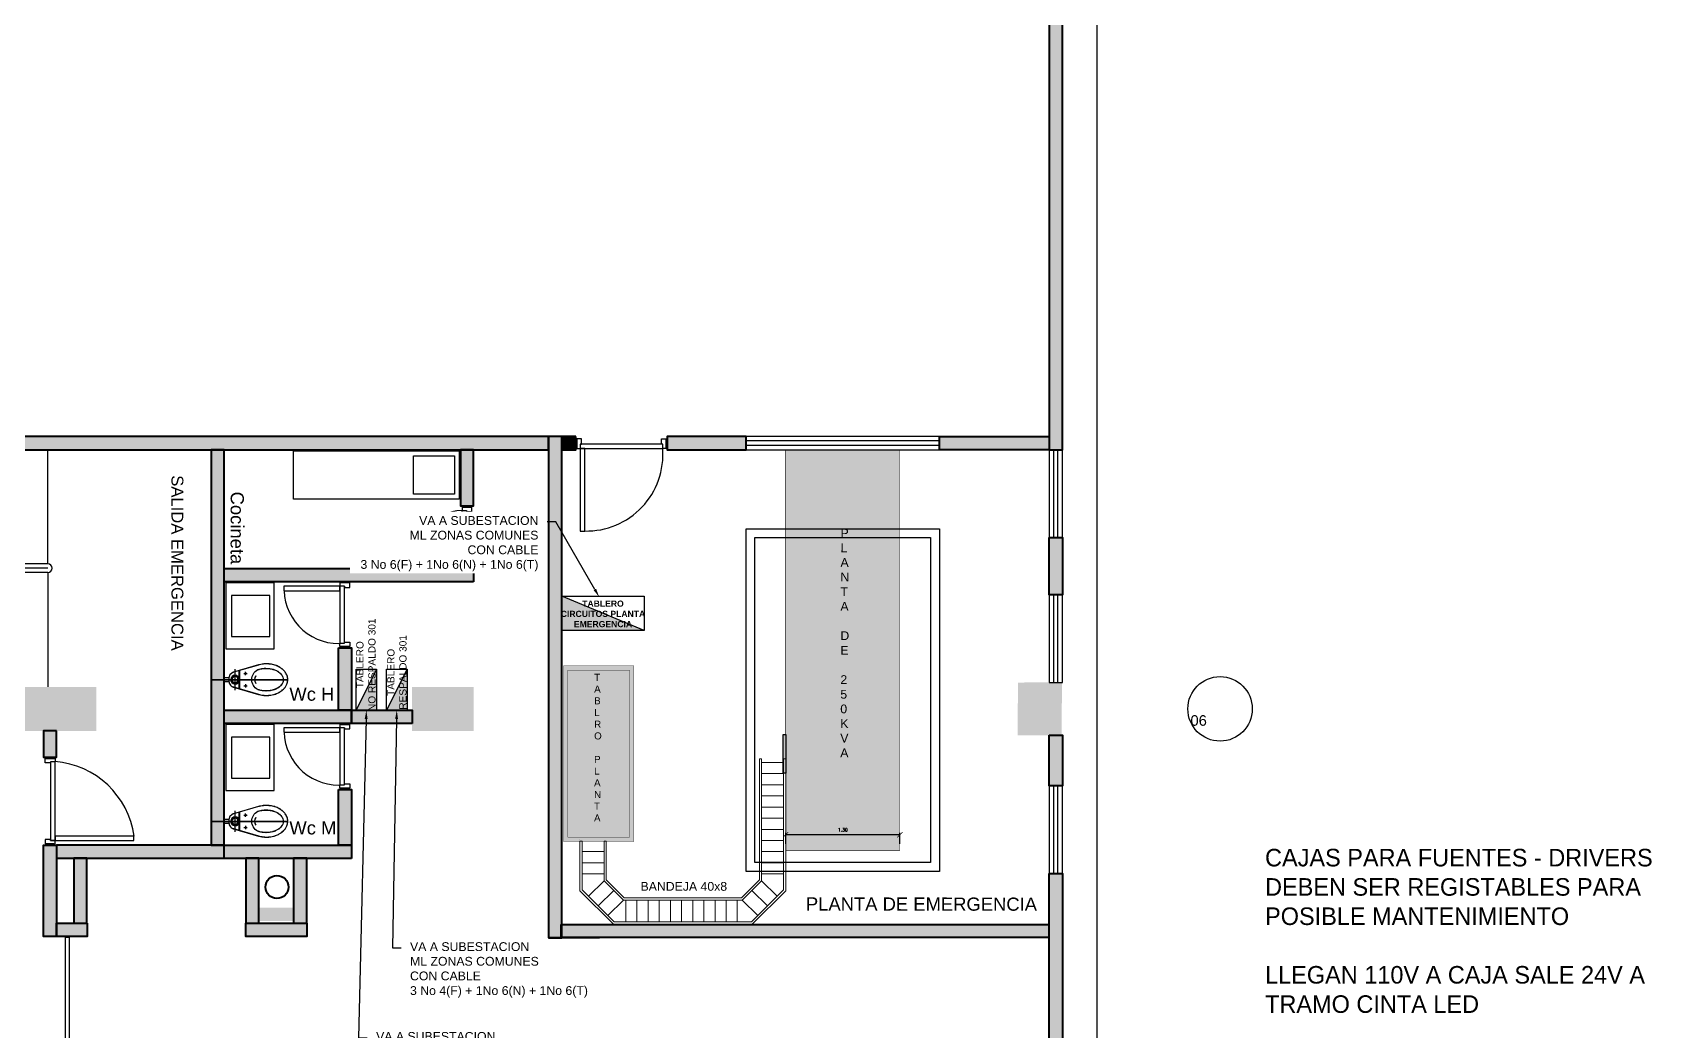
# Model space of a CAD drawing. Header units: millimetres. Extents: x -967 to 876, y -355 to 681.
# Drawn here: x -41.06 to -22.63, y -335.46 to -324.1 of the extents above; entities that cross this region are included whole.
import ezdxf
from ezdxf import colors
from ezdxf.entities.mleader import LeaderData, LeaderLine
from ezdxf.math import Vec2, Vec3

# ---------------------------------------------------------------- set-up
doc = ezdxf.new("R2010")
doc.units = ezdxf.units.MM
for name, pattern in [('CENTER2', [28.575, 19.05, -3.175, 3.175, -3.175]), ('DASHDOT', [1, 0.5, -0.25, 0, -0.25]), ('DASHED2', [9.525, 6.35, -3.175]), ('HIDDEN', [9.525, 6.35, -3.175])]:
    doc.linetypes.add(name, pattern=pattern)
doc.layers.get('Defpoints').update_dxf_attribs({"color": 8})
for name, color, linetype, lineweight in [('-CN-GYD-BANDEJA TIPO ESCALERA', 140, 'Continuous', 18), ('A_COLUMNAS', 8, 'Continuous', 15), ('Acabados', 2, 'Continuous', 40), ('COTA', 1, 'Continuous', 25), ('Muro', 9, 'Continuous', 40), ('Piso', 251, 'Continuous', 30), ('TEXTOS', 8, 'Continuous', 20), ('Textos 1', 7, 'Continuous', 25), ('Vidrio', 8, 'Continuous', 30)]:
    doc.layers.add(name, color=color, linetype=linetype, lineweight=lineweight)
for name, color, linetype in [('1amobla', 253, 'Continuous'), ('A-columnas', 6, 'Continuous'), ('AMOBLAMIENTO', 8, 'Continuous'), ('AREA CIRCULACION', 8, 'Continuous'), ('AREA PARQUEO', 8, 'Continuous'), ('F-2', 8, 'Continuous'), ('GG_NOTAS DRIVERS', 220, 'Continuous'), ('GG_PISO 3', 8, 'Continuous'), ('JCA_HATCH 254', 252, 'Continuous'), ('MUEBLE', 8, 'Continuous'), ('PLANTAS DE EMERGENCIA', 1, 'Continuous'), ('PROYECCION', 8, 'DASHED2'), ('TB', 7, 'Continuous'), ('TEXTOS DE MEDIDAS', 7, 'Continuous'), ('Textos-espacios', 8, 'Continuous')]:
    doc.layers.add(name, color=color, linetype=linetype)
doc.layers.add('DIM-25', color=8, linetype='Continuous', plot=False)
doc.styles.add('DIM', font='ROMANS.shx')
doc.styles.get("Standard").update_dxf_attribs({"font": 'arial.ttf'})
doc.styles.add('style2', font='arial.ttf', dxfattribs={"width": 1.5})
doc.dimstyles.new('dim-75', dxfattribs={"dimscale": 75, "dimtxt": 0.0015, "dimasz": 0.0008, "dimexe": 0.0003, "dimexo": 0.001, "dimgap": 0.0005, "dimtad": 2, "dimzin": 4, "dimdsep": 46, "dimtxsty": 'DIM', "dimblk": 'ARCHTICK', "dimcen": 0.0025, "dimclrd": 1, "dimclre": 256, "dimclrt": 2, "dimadec": 0, "dimazin": 0, "dimtfac": 1, "dimtmove": 2, "dimatfit": 0, "dimldrblk": 'OPEN30', "dimfxl": 1, "dimtolj": 1, "dimtzin": 0, "dimarcsym": 0})

# ---------------------------------------------------------------- blocks, each defined once
blk = doc.blocks.new('TB')
at = {"layer": 'TB'}
h = blk.add_hatch(color=256, dxfattribs=at)
h.dxf.hatch_style = 1
h.paths.add_polyline_path([(0.1564, 0), (-0.1564, 0.1562), (-0.1564, 0)])
blk.add_lwpolyline([(-0.1564, 0.1562), (0.1564, 0.1562), (0.1564, 0), (-0.1564, 0)], close=True, dxfattribs=at)
blk.add_lwpolyline([(0.1564, 0), (-0.1564, 0.1562)], dxfattribs=at)
blk = doc.blocks.new('INODORO')
at = {"layer": 'AMOBLAMIENTO', "extrusion": (-1.55665e-06, -4.47371e-06, 1)}
for p, q in [((-0.051, 0.24, 13.502), (-0.089, 0.24, 13.502)), ((-0.07, 0.221, 13.502), (-0.07, 0.259, 13.502)), ((0.051, 0.24, 13.502), (0.089, 0.24, 13.502)), ((0.07, 0.221, 13.502), (0.07, 0.259, 13.502)), ((0.103, 0.17, 13.502), (-0.103, 0.17, 13.502)), ((-0.024, 0.164, 13.502), (-0.101, 0.164, 13.502)), ((0.101, 0.164, 13.502), (0.024, 0.164, 13.502))]:
    blk.add_line(p, q, dxfattribs=at)
at = {"layer": 'AMOBLAMIENTO', "extrusion": (-1.55665e-06, -4.47371e-06, 1), "elevation": 13.502, "flags": 128}
for points in [[(0.167, 0.387), (0.084, 0.101, -0.016701), (0.083, 0.097, -0.022806), (0.08, 0.091, -0.021821), (0.078, 0.086, -0.034751), (0.072, 0.078, -0.036571), (0.065, 0.07, -0.043988), (0.056, 0.062, -0.052185), (0.043, 0.055, -0.082496), (0.021, 0.05, -0.014668), (0.017, 0.05), (-0.017, 0.05, -0.083909), (-0.04, 0.054, -0.098699), (-0.063, 0.068, -0.082496), (-0.078, 0.086, -0.052185), (-0.083, 0.099, -0.009147), (-0.084, 0.101), (-0.167, 0.387, -0.038438), (-0.177, 0.436, -0.03221), (-0.18, 0.478, -0.004356), (-0.18, 0.484, -0.034754), (-0.176, 0.528, -0.021818), (-0.17, 0.556, -0.013779), (-0.166, 0.573, -0.009024), (-0.163, 0.582, -0.022804), (-0.154, 0.603, -0.021821), (-0.144, 0.623, -0.031515), (-0.127, 0.649, -0.003233), (-0.126, 0.651, -0.036571), (-0.107, 0.672, -0.043988), (-0.081, 0.694, -0.02205), (-0.066, 0.703, -0.030103), (-0.051, 0.71, -0.082496), (-0.008, 0.72, -0.014666), (0, 0.72, -0.083908), (0.045, 0.712, -0.043384), (0.066, 0.703, -0.055079), (0.101, 0.678, -0.050815), (0.127, 0.649, -0.03155), (0.144, 0.623, -0.052186), (0.165, 0.575, -0.001468), (0.166, 0.573, -0.042516), (0.177, 0.52, -0.03221), (0.18, 0.478, -0.004357), (0.18, 0.472, -0.034752), (0.176, 0.427, -0.02182), (0.17, 0.4, -0.009707), (0.167, 0.387)], [(0, 0.67, 0.014666), (-0.005, 0.67, 0.082496), (-0.032, 0.664, 0.044795), (-0.046, 0.657, 0.007375), (-0.05, 0.654, 0.043988), (-0.07, 0.638, 0.036571), (-0.084, 0.621, 0.018877), (-0.091, 0.612, 0.015864), (-0.098, 0.601, 0.021821), (-0.106, 0.584, 0.022804), (-0.114, 0.566, 0.01791), (-0.118, 0.551, 0.004894), (-0.12, 0.545, 0.021818), (-0.125, 0.52, 0.034754), (-0.128, 0.478, 0.004356), (-0.129, 0.472, 0.03221), (-0.126, 0.434, 0.03362), (-0.118, 0.394, 0.010353), (-0.116, 0.385, 0.008488), (-0.113, 0.378)], [(0.113, 0.378, 0.000935), (0.114, 0.379, 0.017908), (0.118, 0.394, 0.004894), (0.12, 0.399, 0.02182), (0.125, 0.425, 0.034752), (0.129, 0.467, 0.004357), (0.129, 0.472, 0.03221), (0.126, 0.511, 0.033619), (0.118, 0.551, 0.010353), (0.116, 0.56, 0.052186), (0.098, 0.601, 0.015899), (0.091, 0.612, 0.066511), (0.065, 0.642, 0.040373), (0.046, 0.657, 0.058094), (0.028, 0.665, 0.083908), (0, 0.67)]]:
    blk.add_lwpolyline(points, format="xyb", dxfattribs=at)
at = {"layer": 'AMOBLAMIENTO', "linetype": 'HIDDEN', "ltscale": 0.25, "extrusion": (-1.55665e-06, -4.47371e-06, 1), "elevation": 13.502}
for points in [[(0, -0.15), (0, 0.72)], [(-0.12, 0.12), (0.12, 0.12)]]:
    blk.add_lwpolyline(points, dxfattribs=at)
at = {"layer": 'AMOBLAMIENTO', "extrusion": (-1.55665e-06, -4.47371e-06, 1), "elevation": 13.502}
blk.add_lwpolyline([(0.025, 0.05), (-0.025, 0.05), (-0.025, 0), (0.025, 0)], close=True, dxfattribs=at)
at = {"layer": 'AMOBLAMIENTO', "extrusion": (-1.55665e-06, -4.47371e-06, 1)}
for major_axis, start_param, end_param in [((0.121, -0.042), 3.962815, 6.131668), ((0.0863, -0.03), 4.528683, 5.5658)]:
    blk.add_ellipse((0, 0.438, 13.502), major_axis=major_axis, ratio=1, start_param=start_param, end_param=end_param, dxfattribs=at)
for centre, major_axis in [((-0.07, 0.24, 13.502), (0.00567, -0.00197)), ((0.07, 0.24, 13.502), (0.00567, -0.00197)), ((0, 0.12, 13.502), (0.0472, -0.0164)), ((0, 0.12, 13.502), (0.0425, -0.0148)), ((0, 0.12, 13.502), (0.0331, -0.0115))]:
    blk.add_ellipse(centre, major_axis=major_axis, ratio=1, dxfattribs=at)
blk = doc.blocks.new('_ArchTick')
at = {"color": 0, "linetype": 'ByBlock', "const_width": 0.15}
blk.add_lwpolyline([(-0.5, -0.5), (0.5, 0.5)], dxfattribs=at)
blk = doc.blocks.new('*D122')
at = {"layer": 'COTA', "color": 7, "linetype": 'Continuous', "lineweight": -2, "ltscale": 0.3, "transparency": 16777216}
for p, q in [((48.963, 10.411), (48.963, 10.536)), ((50.263, 10.514), (48.963, 10.514)), ((50.263, 10.411), (50.263, 10.536))]:
    blk.add_line(p, q, dxfattribs=at)
at = {"layer": 'Defpoints', "color": 0, "linetype": 'Continuous', "ltscale": 0.3, "transparency": 16777216}
for p in [(48.963, 10.514), (48.963, 10.336), (50.263, 10.336)]:
    blk.add_point(p, dxfattribs=at)
at = {"layer": 'COTA', "color": 7, "linetype": 'Continuous', "lineweight": -2, "ltscale": 0.3, "transparency": 16777216, "xscale": 0.06, "yscale": 0.06, "zscale": 0.06, "rotation": 180}
blk.add_blockref('_ArchTick', (48.963, 10.514), dxfattribs=at)
at = {"layer": 'COTA', "color": 7, "linetype": 'Continuous', "lineweight": -2, "ltscale": 0.3, "transparency": 16777216, "xscale": 0.06, "yscale": 0.06, "zscale": 0.06}
blk.add_blockref('_ArchTick', (50.263, 10.514), dxfattribs=at)
at = {"layer": 'COTA', "color": 7, "linetype": 'Continuous', "ltscale": 0.3, "transparency": 16777216, "insert": (49.613, 10.57), "char_height": 0.0375, "attachment_point": 5, "style": 'DIM'}
blk.add_mtext('\\A1;1.30', dxfattribs=at)
blk = doc.blocks.new('_Open30')
at = {"color": 0, "linetype": 'ByBlock', "lineweight": -2}
for p, q in [((-1, 0.27), (0, 0)), ((0, 0), (-1, -0.27)), ((0, 0), (-1, 0))]:
    blk.add_line(p, q, dxfattribs=at)
blk = doc.blocks.new('A$C972f9415')
at = {"layer": 'JCA_HATCH 254', "linetype": 'Continuous', "ltscale": 0.3, "true_color": 0x636466, "transparency": 33554687}
h = blk.add_hatch(color=251, dxfattribs=at)
h.dxf.hatch_style = 1
h.paths.add_polyline_path([(52.113, 57.896), (51.963, 57.896), (51.963, 14.896), (52.113, 14.896)])
h = blk.add_hatch(color=251, dxfattribs=at)
h.dxf.hatch_style = 1
h.paths.add_polyline_path([(46.263, 15.046), (30.674, 15.046), (30.674, 14.896), (46.263, 14.896)])
h = blk.add_hatch(color=251, dxfattribs=at)
h.dxf.hatch_style = 1
h.paths.add_polyline_path([(46.263, 15.046), (46.263, 9.342), (46.413, 9.342), (46.413, 15.046)])
h = blk.add_hatch(color=251, dxfattribs=at)
h.dxf.hatch_style = 1
h.paths.add_polyline_path([(46.573, 15.046), (46.413, 15.046), (46.413, 14.896), (46.573, 14.896)])
h = blk.add_hatch(color=251, dxfattribs=at)
h.dxf.hatch_style = 1
h.paths.add_polyline_path([(48.513, 15.046), (47.613, 15.046), (47.613, 14.896), (48.513, 14.896)])
h = blk.add_hatch(color=251, dxfattribs=at)
h.dxf.hatch_style = 1
h.paths.add_polyline_path([(50.713, 15.046), (51.963, 15.046), (51.963, 14.896), (50.713, 14.896)])
h = blk.add_hatch(color=251, dxfattribs=at)
h.dxf.hatch_style = 1
h.paths.add_polyline_path([(42.419, 14.896), (42.419, 10.395), (42.569, 10.395), (42.569, 14.896)])
h = blk.add_hatch(color=251, dxfattribs=at)
h.dxf.hatch_style = 1
h.paths.add_polyline_path([(45.259, 14.896), (45.259, 14.256), (45.409, 14.256), (45.409, 14.896)])
at = {"layer": 'JCA_HATCH 254', "linetype": 'Continuous', "ltscale": 0.3, "true_color": 0x139b48, "transparency": 33554687}
h = blk.add_hatch(color=114, dxfattribs=at)
h.dxf.hatch_style = 1
h.paths.add_polyline_path([(48.963, 14.896), (50.263, 14.896), (50.263, 10.336), (48.963, 10.336)])
at = {"layer": 'JCA_HATCH 254', "linetype": 'Continuous', "ltscale": 0.3, "true_color": 0x636466, "transparency": 33554687}
h = blk.add_hatch(color=251, dxfattribs=at)
h.dxf.hatch_style = 1
h.paths.add_polyline_path([(51.963, 13.897), (52.113, 13.897), (52.113, 13.245), (51.963, 13.245)])
h = blk.add_hatch(color=251, dxfattribs=at)
h.dxf.hatch_style = 1
h.paths.add_polyline_path([(45.409, 13.392), (42.569, 13.392), (42.569, 13.542), (45.409, 13.542)])
h = blk.add_hatch(color=251, dxfattribs=at)
h.dxf.hatch_style = 1
h.paths.add_polyline_path([(43.869, 12.642), (44.019, 12.642), (44.019, 11.931), (43.869, 11.931)])
at = {"layer": 'JCA_HATCH 254', "linetype": 'Continuous', "ltscale": 0.3, "true_color": 0xfecc66, "transparency": 33554687}
h = blk.add_hatch(color=31, dxfattribs=at)
h.dxf.hatch_style = 1
h.paths.add_polyline_path([(47.233, 10.436), (47.233, 12.436), (46.433, 12.436), (46.433, 10.436)])
h = blk.add_hatch(color=31, dxfattribs=at)
h.dxf.hatch_style = 1
h.paths.add_polyline_path([(46.433, 12.436), (46.433, 10.436), (47.233, 10.436), (47.233, 12.436)])
h = blk.add_hatch(color=31, dxfattribs=at)
h.dxf.hatch_style = 1
h.paths.add_polyline_path([(46.433, 12.436), (46.433, 10.436), (47.233, 10.436), (47.233, 12.436)])
h = blk.add_hatch(color=31, dxfattribs=at)
h.dxf.hatch_style = 1
h.paths.add_polyline_path([(46.433, 12.436), (46.433, 10.436), (47.233, 10.436), (47.233, 12.436)])
h = blk.add_hatch(color=31, dxfattribs=at)
h.dxf.hatch_style = 1
h.paths.add_polyline_path([(46.433, 10.436), (47.233, 10.436), (47.233, 12.436), (46.433, 12.436)])
h = blk.add_hatch(color=31, dxfattribs=at)
h.dxf.hatch_style = 1
h.paths.add_polyline_path([(46.433, 10.436), (46.433, 12.436), (47.233, 12.436), (47.233, 10.436)])
at = {"layer": 'JCA_HATCH 254', "linetype": 'Continuous', "ltscale": 0.3, "true_color": 0x636466, "transparency": 33554687}
h = blk.add_hatch(color=251, dxfattribs=at)
h.dxf.hatch_style = 1
h.paths.add_polyline_path([(44.019, 11.78), (42.569, 11.78), (42.569, 11.93), (44.019, 11.931)])
h = blk.add_hatch(color=251, dxfattribs=at)
h.dxf.hatch_style = 1
h.paths.add_polyline_path([(44.709, 11.781), (44.019, 11.78), (44.019, 11.931), (44.709, 11.931)])
h = blk.add_hatch(color=251, dxfattribs=at)
h.dxf.hatch_style = 1
h.paths.add_polyline_path([(40.66, 11.696), (40.51, 11.696), (40.51, 11.396), (40.66, 11.396)])
at = {"layer": 'JCA_HATCH 254', "linetype": 'Continuous', "ltscale": 0.3, "transparency": 33554687}
h = blk.add_hatch(color=4, dxfattribs=at)
h.dxf.hatch_style = 1
h.paths.add_polyline_path([(48.933, 11.216), (48.933, 11.656), (48.963, 11.656), (48.963, 11.216)])
at = {"layer": 'JCA_HATCH 254', "linetype": 'Continuous', "ltscale": 0.3, "true_color": 0x636466, "transparency": 33554687}
h = blk.add_hatch(color=251, dxfattribs=at)
h.dxf.hatch_style = 1
h.paths.add_polyline_path([(51.963, 11.646), (52.113, 11.646), (52.113, 11.07), (51.963, 11.07)])
h = blk.add_hatch(color=251, dxfattribs=at)
h.dxf.hatch_style = 1
h.paths.add_polyline_path([(43.869, 11.03), (44.019, 11.03), (44.019, 10.394), (43.869, 10.394)])
h = blk.add_hatch(color=251, dxfattribs=at)
h.dxf.hatch_style = 1
h.paths.add_polyline_path([(40.66, 9.356), (40.51, 9.356), (40.51, 10.396), (40.66, 10.396)])
h = blk.add_hatch(color=251, dxfattribs=at)
h.dxf.hatch_style = 1
h.paths.add_polyline_path([(42.569, 10.245), (42.569, 10.395), (40.66, 10.396), (40.66, 10.246)])
h = blk.add_hatch(color=251, dxfattribs=at)
h.dxf.hatch_style = 1
h.paths.add_polyline_path([(44.019, 10.244), (42.569, 10.244), (42.569, 10.394), (44.019, 10.394)])
h = blk.add_hatch(color=251, dxfattribs=at)
h.dxf.hatch_style = 1
h.paths.add_polyline_path([(40.856, 10.246), (40.856, 9.506), (41.006, 9.506), (41.006, 10.246)])
h = blk.add_hatch(color=251, dxfattribs=at)
h.dxf.hatch_style = 1
h.paths.add_polyline_path([(42.815, 10.246), (42.815, 9.506), (42.965, 9.506), (42.965, 10.246)])
h = blk.add_hatch(color=251, dxfattribs=at)
h.dxf.hatch_style = 1
h.paths.add_polyline_path([(43.36, 10.246), (43.36, 9.506), (43.51, 9.506), (43.51, 10.246)])
h = blk.add_hatch(color=251, dxfattribs=at)
h.dxf.hatch_style = 1
h.paths.add_polyline_path([(51.963, 10.072), (52.113, 10.072), (52.113, 4.171), (51.963, 4.171)])
h = blk.add_hatch(color=251, dxfattribs=at)
h.dxf.hatch_style = 1
h.paths.add_polyline_path([(41.01, 9.506), (41.01, 9.356), (40.66, 9.356), (40.66, 9.506)])
h = blk.add_hatch(color=251, dxfattribs=at)
h.dxf.hatch_style = 1
h.paths.add_polyline_path([(43.51, 9.506), (43.51, 9.356), (42.815, 9.356), (42.815, 9.506)])
h = blk.add_hatch(color=251, dxfattribs=at)
h.dxf.hatch_style = 1
h.paths.add_polyline_path([(46.407, 9.492), (51.958, 9.492), (51.958, 9.342), (46.407, 9.342)])
at = {"layer": '1amobla', "color": 7, "linetype": 'Continuous', "ltscale": 0.3, "true_color": 0xffffff}
blk.add_line((47.613, 15.033), (47.613, 15.046), dxfattribs=at)
at = {"layer": '1amobla', "color": 18, "linetype": 'Continuous', "lineweight": 60, "ltscale": 0.3, "true_color": 0x000000, "const_width": 0.005}
for points in [[(48.963, 14.896), (50.263, 14.896), (50.263, 10.336), (48.963, 10.336), (48.963, 14.896)], [(46.433, 10.436), (46.433, 12.436), (47.233, 12.436), (47.233, 10.436), (46.433, 10.436)], [(46.483, 10.486), (46.483, 12.386), (47.183, 12.386), (47.183, 10.486), (46.483, 10.486)]]:
    blk.add_lwpolyline(points, dxfattribs=at)
at = {"layer": '1amobla', "color": 7, "linetype": 'Continuous', "ltscale": 0.3, "true_color": 0xffffff}
blk.add_lwpolyline([(48.933, 11.216), (48.933, 11.656), (48.963, 11.656), (48.963, 11.216), (48.933, 11.216)], dxfattribs=at)
at = {"layer": 'A-columnas', "color": 40, "true_color": 0xf8d731}
blk.add_line((47.613, 14.896), (47.613, 15.046), dxfattribs=at)
at = {"layer": 'Acabados', "ltscale": 0.03}
blk.add_circle((43.17, 9.918), 0.131, dxfattribs=at)
at = {"layer": 'AMOBLAMIENTO'}
for points in [[(45.244, 14.334), (43.357, 14.334), (43.357, 14.883), (45.244, 14.883)], [(45.193, 14.827), (45.193, 14.39), (44.726, 14.39), (44.726, 14.827)]]:
    blk.add_lwpolyline(points, close=True, dxfattribs=at)
at = {"layer": 'AMOBLAMIENTO', "elevation": 0}
for points in [[(43.139, 13.38), (42.589, 13.38)], [(43.139, 13.38), (42.589, 13.38)], [(42.589, 13.38), (42.589, 12.628), (43.139, 12.628), (43.139, 13.38)], [(42.651, 13.236), (42.651, 12.768), (43.088, 12.768), (43.088, 13.236)], [(43.088, 13.236), (42.651, 13.236)], [(43.088, 13.235), (42.651, 13.235)], [(42.651, 12.768), (43.088, 12.768)], [(42.589, 12.629), (43.139, 12.629)], [(43.139, 11.768), (42.589, 11.768)], [(43.139, 11.768), (42.589, 11.768)], [(42.589, 11.768), (42.589, 11.016), (43.139, 11.016), (43.139, 11.768)], [(42.651, 11.624), (42.651, 11.156), (43.088, 11.156), (43.088, 11.624)], [(43.088, 11.624), (42.651, 11.624)], [(43.088, 11.623), (42.651, 11.623)], [(42.651, 11.157), (43.088, 11.157)], [(42.589, 11.017), (43.139, 11.017)]]:
    blk.add_lwpolyline(points, dxfattribs=at)
at = {"layer": 'AREA CIRCULACION', "linetype": 'CENTER2', "ltscale": 0.3}
for p, q in [((40.56, 13.597), (40.56, 14.897)), ((40.56, 13.497), (40.56, 12.197))]:
    blk.add_line(p, q, dxfattribs=at)
at = {"layer": 'AREA PARQUEO'}
for p, q in [((40.56, 13.597), (37.566, 13.597)), ((40.56, 13.547), (37.566, 13.547)), ((40.56, 13.497), (37.566, 13.497))]:
    blk.add_line(p, q, dxfattribs=at)
blk.add_arc((40.56, 13.547), 0.05, 270, 90, dxfattribs=at)
at = {"layer": 'DIM-25'}
blk.add_circle((43.17, 9.917), 0.131, dxfattribs=at)
for centre, radius, start, end in [((46.693, 14.842), 0.872, 268.8203, 4.36), ((45.324, 13.509), 0.698, 93.8604, 168.8615), ((43.874, 13.314), 0.624, 182.1367, 275.8976), ((43.874, 11.702), 0.624, 182.1367, 275.8976), ((40.565, 10.362), 0.987, 7.8945, 85.4314)]:
    blk.add_arc(centre, radius, start, end, dxfattribs=at)
at = {"layer": 'F-2'}
for points in [[(46.573, 14.921), (46.586, 14.921), (46.586, 15.008), (46.573, 15.008)], [(46.624, 14.959), (46.637, 14.959), (46.637, 15.021), (46.586, 15.021), (46.586, 14.908), (46.624, 14.908)], [(47.562, 14.959), (47.55, 14.959), (47.55, 15.021), (47.601, 15.021), (47.601, 14.908), (47.562, 14.908)], [(47.613, 14.921), (47.601, 14.921), (47.601, 15.008), (47.613, 15.008)], [(45.328, 14.205), (45.328, 14.192), (45.39, 14.192), (45.39, 14.243), (45.277, 14.243), (45.277, 14.205)], [(45.277, 13.593), (45.277, 14.205), (45.328, 14.205), (45.328, 13.593)], [(45.29, 14.256), (45.29, 14.243), (45.377, 14.243), (45.377, 14.256)], [(45.24, 13.542), (45.24, 13.53), (45.327, 13.53), (45.327, 13.542)], [(45.328, 13.606), (45.39, 13.606), (45.39, 13.555), (45.277, 13.555), (45.277, 13.593), (45.328, 13.593), (45.328, 13.606)], [(45.29, 13.542), (45.29, 13.555), (45.377, 13.555), (45.377, 13.542)], [(43.938, 13.342), (43.938, 13.329), (44, 13.329), (44, 13.38), (43.887, 13.38), (43.887, 13.342)], [(43.938, 12.693), (43.938, 12.706), (44, 12.706), (44, 12.655), (43.887, 12.655), (43.887, 12.693)], [(43.9, 12.642), (43.9, 12.655), (43.987, 12.655), (43.987, 12.642)], [(43.938, 11.73), (43.938, 11.717), (44, 11.717), (44, 11.768), (43.887, 11.768), (43.887, 11.73)], [(43.9, 11.78), (43.9, 11.768), (43.987, 11.768), (43.987, 11.78)], [(43.9, 11.78), (43.9, 11.768), (43.987, 11.768), (43.987, 11.78)], [(40.593, 11.345), (40.593, 11.333), (40.531, 11.333), (40.531, 11.383), (40.643, 11.383), (40.643, 11.345)], [(40.631, 11.396), (40.631, 11.383), (40.544, 11.383), (40.544, 11.396)], [(40.643, 10.447), (40.643, 11.345), (40.593, 11.345), (40.593, 10.447)], [(43.938, 11.081), (43.938, 11.094), (44, 11.094), (44, 11.043), (43.887, 11.043), (43.887, 11.081)], [(43.9, 11.03), (43.9, 11.043), (43.987, 11.043), (43.987, 11.03)], [(40.593, 10.459), (40.531, 10.459), (40.531, 10.409), (40.643, 10.409), (40.643, 10.447), (40.593, 10.447), (40.593, 10.459)], [(40.631, 10.396), (40.631, 10.409), (40.544, 10.409), (40.544, 10.396)]]:
    blk.add_lwpolyline(points, dxfattribs=at)
for points in [[(46.624, 14.959), (46.624, 14.908), (47.562, 14.908), (47.562, 14.959)], [(46.675, 14.908), (46.624, 14.908), (46.624, 13.97), (46.675, 13.97)], [(45.277, 13.644), (45.277, 13.593), (44.64, 13.593), (44.64, 13.644)], [(43.887, 13.291), (43.887, 13.342), (43.25, 13.342), (43.25, 13.291)], [(43.938, 13.342), (43.887, 13.342), (43.887, 12.693), (43.938, 12.693)], [(43.887, 11.679), (43.887, 11.73), (43.25, 11.73), (43.25, 11.679)], [(43.938, 11.73), (43.887, 11.73), (43.887, 11.081), (43.938, 11.081)], [(40.643, 10.497), (40.643, 10.447), (41.542, 10.447), (41.542, 10.497)]]:
    blk.add_lwpolyline(points, close=True, dxfattribs=at)
at = {"layer": 'Muro'}
for points in [[(52.113, 57.896), (51.963, 57.896), (51.963, 14.896), (52.113, 14.896)], [(46.263, 15.046), (30.674, 15.046), (30.674, 14.896), (46.263, 14.896)], [(46.263, 15.046), (46.263, 9.342), (46.413, 9.342), (46.413, 15.046)], [(46.573, 15.046), (46.413, 15.046), (46.413, 14.896), (46.573, 14.896)], [(48.513, 15.046), (47.613, 15.046), (47.613, 14.896), (48.513, 14.896)], [(50.713, 15.046), (51.963, 15.046), (51.963, 14.896), (50.713, 14.896)], [(42.419, 14.896), (42.419, 10.395), (42.569, 10.395), (42.569, 14.896)], [(45.259, 14.896), (45.259, 14.256), (45.409, 14.256), (45.409, 14.896)], [(51.963, 13.897), (52.113, 13.897), (52.113, 13.245), (51.963, 13.245)], [(45.409, 13.392), (42.569, 13.392), (42.569, 13.542), (45.409, 13.542)], [(43.869, 12.642), (44.019, 12.642), (44.019, 11.931), (43.869, 11.931)], [(44.019, 11.78), (42.569, 11.78), (42.569, 11.93), (44.019, 11.931)], [(44.709, 11.781), (44.019, 11.78), (44.019, 11.931), (44.709, 11.931)], [(40.66, 11.696), (40.51, 11.696), (40.51, 11.396), (40.66, 11.396)], [(51.963, 11.646), (52.113, 11.646), (52.113, 11.07), (51.963, 11.07)], [(43.869, 11.03), (44.019, 11.03), (44.019, 10.394), (43.869, 10.394)], [(40.66, 9.356), (40.51, 9.356), (40.51, 10.396), (40.66, 10.396)], [(42.569, 10.245), (42.569, 10.395), (40.66, 10.396), (40.66, 10.246)], [(44.019, 10.244), (42.569, 10.244), (42.569, 10.394), (44.019, 10.394)], [(40.856, 10.246), (40.856, 9.506), (41.006, 9.506), (41.006, 10.246)], [(42.815, 10.246), (42.815, 9.506), (42.965, 9.506), (42.965, 10.246)], [(43.36, 10.246), (43.36, 9.506), (43.51, 9.506), (43.51, 10.246)], [(51.963, 10.072), (52.113, 10.072), (52.113, 4.171), (51.963, 4.171)], [(41.01, 9.506), (41.01, 9.356), (40.66, 9.356), (40.66, 9.506)], [(43.51, 9.506), (43.51, 9.356), (42.815, 9.356), (42.815, 9.506)], [(46.407, 9.492), (51.958, 9.492), (51.958, 9.342), (46.407, 9.342)]]:
    blk.add_lwpolyline(points, close=True, dxfattribs=at)
at = {"layer": 'Piso'}
blk.add_line((52.509, 3.988), (52.509, 22.308, -41.255), dxfattribs=at)
at = {"layer": 'PLANTAS DE EMERGENCIA', "color": 18, "true_color": 0x000000}
for points in [[(50.713, 13.996), (50.713, 10.096), (48.513, 10.096), (48.513, 13.996), (50.713, 13.996)], [(50.613, 13.896), (50.613, 10.196), (48.613, 10.196), (48.613, 13.896), (50.613, 13.896)]]:
    blk.add_lwpolyline(points, dxfattribs=at)
at = {"layer": 'PROYECCION', "ltscale": 3}
blk.add_lwpolyline([(40.757, 7.762), (40.807, 7.762), (40.807, 9.345), (40.757, 9.345)], close=True, dxfattribs=at)
at = {"layer": 'Vidrio', "color": 18, "true_color": 0x000000}
for points in [[(48.513, 15.046), (48.513, 14.896), (50.713, 14.896), (50.713, 15.046)], [(48.513, 14.996), (48.513, 14.946), (50.713, 14.946), (50.713, 14.996)], [(52.113, 14.896), (51.963, 14.896), (51.963, 13.897), (52.113, 13.897)], [(52.063, 14.896), (52.013, 14.896), (52.013, 13.897), (52.063, 13.897)], [(52.113, 13.245), (51.963, 13.245), (51.963, 12.246), (52.113, 12.246)], [(52.063, 13.245), (52.013, 13.245), (52.013, 12.246), (52.063, 12.246)], [(52.113, 11.07), (51.963, 11.07), (51.963, 10.072), (52.113, 10.072)], [(52.063, 11.07), (52.013, 11.07), (52.013, 10.072), (52.063, 10.072)]]:
    blk.add_lwpolyline(points, close=True, dxfattribs=at)
at = {"layer": 'AMOBLAMIENTO', "extrusion": (0, 0, -1), "zscale": -1, "rotation": 90.00001585775081}
for p in [(-42.573, 12.279, 13.502), (-42.573, 12.278, 13.502), (-42.573, 10.667, 13.502), (-42.573, 10.666, 13.502)]:
    blk.add_blockref('INODORO', p, dxfattribs=at)
at = {"layer": 'TEXTOS', "color": 18, "true_color": 0x000000, "attachment_point": 1, "rotation": 359.9331}
for s, insert, char_height in [('P\\PL\\PA\\PN\\PT\\PA\\P\\PD\\PE\\P\\P2\\P5\\P0\\PK\\PV\\PA', (49.587, 13.996), 0.1), ('T\\PA\\PB\\PL\\PR\\PO\\P\\PP\\PL\\PA\\PN\\PT\\PA', (46.782, 12.345), 0.08)]:
    blk.add_mtext(s, dxfattribs=dict(at, insert=insert, char_height=char_height))
at = {"layer": 'Textos-espacios'}
for s, rotation, p in [('Cocineta', 269.9331, (42.643, 14.419)), ('Wc H', 359.9331, (43.311, 12.039, 0)), ('Wc M', 359.9331, (43.311, 10.517, 0)), ('PLANTA DE EMERGENCIA', 359.9331, (49.193, 9.651))]:
    blk.add_text(s, height=0.15, rotation=rotation, dxfattribs=at).set_placement(p)
at = {"layer": 'COTA', "color": 7, "linetype": 'Continuous', "ltscale": 0.3, "true_color": 0xffffff}
dim = blk.add_linear_dim(base=(48.963, 10.514), p1=(50.263, 10.336), p2=(48.963, 10.336), dimstyle='dim-75', override={"dimtxt": 0.0005, "dimclrd": 7, "dimclre": 7, "dimclrt": 7}, dxfattribs=at)
dim.commit()
dim.dimension.update_dxf_attribs({"geometry": '*D122', "text_midpoint": (49.613, 10.57)})

msp = doc.modelspace()

# ---------------------------------------------------------------- hatches: boundary and pattern name
at = {"layer": '-CN-GYD-BANDEJA TIPO ESCALERA'}
h = msp.add_hatch(dxfattribs=at)
h.set_pattern_fill('ANSI31', color=1, scale=0.04, angle=135)
h.set_pattern_definition([(180, (-84.50153, -107.62218), (0, -0.127), [])])
h.paths.add_polyline_path([(-32.76, -332.294), (-32.51, -332.294), (-32.51, -333.416), (-32.51, -333.759), (-32.76, -333.759), (-32.76, -333.624)])
h = msp.add_hatch(dxfattribs=at)
h.set_pattern_fill('ANSI31', color=1, scale=0.04, angle=45)
h.set_pattern_definition([(90, (-84.8521, -107.62218), (-0.127, 0), [])])
h.paths.add_polyline_path([(-32.98, -333.979), (-34.333, -333.979), (-34.333, -334.228), (-32.98, -334.228)])
at = {"layer": 'GG_PISO 3'}
h = msp.add_hatch(color=256, dxfattribs=at)
h.paths.add_polyline_path([(-71.637, -286.253), (-71.637, -285.753), (-72.336, -285.753), (-72.336, -286.253)])
h.paths.add_polyline_path([(-29.34, -286.253), (-29.34, -285.753), (-30.041, -285.753), (-30.041, -286.253)])
h.paths.add_polyline_path([(-36.039, -286.253), (-36.039, -285.753), (-36.739, -285.753), (-36.739, -286.253)])
h.paths.add_polyline_path([(-56.436, -287.253), (-56.936, -287.253), (-56.936, -285.753), (-56.436, -285.753)])
h.paths.add_polyline_path([(-63.936, -287.253), (-64.436, -287.253), (-64.436, -285.753), (-63.936, -285.753)])
h.paths.add_polyline_path([(-40.438, -287.253), (-40.938, -287.253), (-40.938, -285.753), (-40.438, -285.753)])
h.paths.add_polyline_path([(-47.936, -287.253), (-48.436, -287.253), (-48.436, -285.753), (-47.936, -285.753)])
h.paths.add_polyline_path([(-71.836, -296.328), (-71.837, -295.728), (-72.336, -295.728), (-72.335, -296.328)])
h.paths.add_polyline_path([(-29.34, -296.328), (-29.34, -295.728), (-29.84, -295.728), (-29.84, -296.328)])
h.paths.add_polyline_path([(-36.141, -296.278), (-36.141, -295.778), (-36.84, -295.778), (-36.84, -296.278)])
h.paths.add_polyline_path([(-39.938, -295.778), (-39.938, -296.278), (-41.438, -296.278), (-41.438, -295.778)])
h.paths.add_polyline_path([(-55.936, -295.778), (-55.936, -296.278), (-57.436, -296.278), (-57.436, -295.778)])
h.paths.add_polyline_path([(-48.936, -295.778), (-48.936, -296.278), (-47.436, -296.278), (-47.436, -295.778)])
h.paths.add_polyline_path([(-64.936, -295.778), (-64.936, -296.278), (-63.436, -296.278), (-63.436, -295.778)])
h.paths.add_polyline_path([(-71.836, -304.327), (-71.836, -303.727), (-72.335, -303.728), (-72.335, -304.328)])
h.paths.add_polyline_path([(-29.34, -304.328), (-29.34, -303.728), (-29.84, -303.728), (-29.84, -304.328)])
h.paths.add_polyline_path([(-36.141, -304.278), (-36.141, -303.778), (-36.74, -303.778), (-36.74, -304.278)])
h.paths.add_polyline_path([(-39.938, -303.778), (-39.938, -304.278), (-41.438, -304.278), (-41.438, -303.778)])
h.paths.add_polyline_path([(-55.936, -303.778), (-55.936, -304.278), (-57.436, -304.278), (-57.436, -303.778)])
h.paths.add_polyline_path([(-48.936, -303.778), (-48.936, -304.278), (-47.436, -304.278), (-47.436, -303.778)])
h.paths.add_polyline_path([(-64.936, -303.778), (-64.936, -304.278), (-63.436, -304.278), (-63.436, -303.778)])
h.paths.add_polyline_path([(-71.833, -314.428), (-71.837, -313.828), (-72.336, -313.828), (-72.332, -314.428)])
h.paths.add_polyline_path([(-29.341, -314.427), (-29.34, -313.827), (-29.84, -313.827), (-29.841, -314.427)])
h.paths.add_polyline_path([(-36.141, -314.378), (-36.141, -313.878), (-36.74, -313.878), (-36.74, -314.378)])
h.paths.add_polyline_path([(-39.938, -313.878), (-39.938, -314.378), (-41.438, -314.378), (-41.438, -313.878)])
h.paths.add_polyline_path([(-55.936, -313.878), (-55.936, -314.378), (-57.436, -314.378), (-57.436, -313.878)])
h.paths.add_polyline_path([(-48.936, -313.878), (-48.936, -314.378), (-47.436, -314.378), (-47.436, -313.878)])
h.paths.add_polyline_path([(-64.936, -313.878), (-64.936, -314.378), (-63.436, -314.378), (-63.436, -313.878)])
h.paths.add_polyline_path([(-29.339, -322.423), (-29.34, -321.828), (-29.841, -321.827), (-29.84, -322.423)])
h.paths.add_polyline_path([(-36.04, -322.378), (-36.04, -321.878), (-36.739, -321.878), (-36.739, -322.378)])
h.paths.add_polyline_path([(-71.637, -322.378), (-71.637, -321.878), (-72.336, -321.878), (-72.336, -322.378)])
h.paths.add_polyline_path([(-39.938, -321.878), (-39.938, -322.378), (-41.438, -322.378), (-41.438, -321.878)])
h.paths.add_polyline_path([(-55.936, -321.878), (-55.936, -322.378), (-57.436, -322.378), (-57.436, -321.878)])
h.paths.add_polyline_path([(-48.936, -321.878), (-48.936, -322.378), (-47.436, -322.378), (-47.436, -321.878)])
h.paths.add_polyline_path([(-64.936, -321.878), (-64.936, -322.378), (-63.436, -322.378), (-63.436, -321.878)])
h.paths.add_polyline_path([(-29.344, -332.102), (-29.339, -331.502), (-29.84, -331.503), (-29.845, -332.103)])
h.paths.add_polyline_path([(-36.04, -332.053), (-36.04, -331.553), (-36.739, -331.553), (-36.739, -332.053)])
h.paths.add_polyline_path([(-47.936, -333.053), (-47.936, -331.553), (-48.436, -331.553), (-48.436, -333.053)])
h.paths.add_polyline_path([(-71.637, -332.053), (-71.637, -331.553), (-72.336, -331.553), (-72.336, -332.053)])
h.paths.add_polyline_path([(-41.833, -331.553), (-40.333, -331.553), (-40.333, -332.053), (-41.833, -332.053)])
h.paths.add_polyline_path([(-63.936, -333.053), (-63.936, -331.553), (-64.436, -331.553), (-64.436, -333.053)])
h.paths.add_polyline_path([(-56.436, -333.053), (-56.436, -331.553), (-56.936, -331.553), (-56.936, -333.053)])
h.paths.add_polyline_path([(-29.34, -340.078), (-29.34, -339.578), (-30.04, -339.578), (-30.04, -340.078)])
h.paths.add_polyline_path([(-35.94, -340.078), (-35.94, -339.578), (-36.64, -339.578), (-36.64, -340.078)])
h.paths.add_polyline_path([(-71.636, -340.078), (-71.636, -339.578), (-72.336, -339.578), (-72.336, -340.078)])
h.paths.add_polyline_path([(-40.938, -340.078), (-40.938, -337.678), (-40.438, -337.678), (-40.438, -340.078)])
h.paths.add_polyline_path([(-48.436, -337.678), (-48.436, -340.078), (-47.936, -340.078), (-47.936, -337.678)])
h.paths.add_polyline_path([(-56.936, -337.678), (-56.936, -340.078), (-56.436, -340.078), (-56.436, -337.678)])
h.paths.add_polyline_path([(-63.936, -337.678), (-63.936, -340.078), (-64.436, -340.078), (-64.436, -337.678)])
at = {"layer": 'GG_PISO 3', "ltscale": 0.03}
h = msp.add_hatch(color=256, dxfattribs=at)
h.dxf.hatch_style = 1
h.paths.add_polyline_path([(-38.088, -333.503), (-38.088, -334.067), (-37.938, -334.067), (-37.938, -333.503)])
h.paths.add_polyline_path([(-37.938, -334.067), (-37.938, -334.217), (-38.633, -334.217), (-38.633, -334.067), (-38.633, -333.503), (-38.483, -333.503), (-38.483, -334.067)])

# ---------------------------------------------------------------- linework, layer by layer
at = {"layer": '-CN-GYD-BANDEJA TIPO ESCALERA', "color": 1, "lineweight": 13}
for p, q in [((-32.76, -333.759), (-32.76, -332.372)), ((-32.98, -333.979), (-32.76, -333.759))]:
    msp.add_line(p, q, dxfattribs=at)
at = {"layer": '-CN-GYD-BANDEJA TIPO ESCALERA', "color": 1}
for points in [[(-32.785, -332.372), (-32.76, -332.372)], [(-32.51, -332.372), (-32.485, -332.372)], [(-32.693, -334.045), (-32.87, -333.869)], [(-32.583, -333.936), (-32.76, -333.759)], [(-34.51, -334.155), (-34.333, -333.979)], [(-32.803, -334.155), (-32.98, -333.979)]]:
    msp.add_lwpolyline(points, dxfattribs=at)
at = {"layer": 'F-2'}
for points in [[(-40.856, -332.417), (-40.917, -332.417), (-40.917, -332.366), (-40.805, -332.366), (-40.805, -332.404), (-40.856, -332.404), (-40.856, -332.417)], [(-40.818, -332.353), (-40.818, -332.366), (-40.905, -332.366), (-40.905, -332.353)], [(-40.856, -333.29), (-40.917, -333.29), (-40.917, -333.34), (-40.805, -333.34), (-40.805, -333.302), (-40.856, -333.302), (-40.856, -333.29)], [(-40.818, -333.353), (-40.818, -333.34), (-40.905, -333.34), (-40.905, -333.353)]]:
    msp.add_lwpolyline(points, dxfattribs=at)
msp.add_lwpolyline([(-40.856, -333.302), (-40.805, -333.302), (-40.805, -332.404), (-40.856, -332.404)], close=True, dxfattribs=at)
at = {"layer": 'GG_PISO 3', "linetype": 'Continuous'}
msp.add_circle((-27.539, -331.803), 0.367, dxfattribs=at)
at = {"layer": 'GG_PISO 3', "ltscale": 0.03}
msp.add_circle((-38.278, -333.832), 0.131, dxfattribs=at)
at = {"layer": 'GG_PISO 3', "extrusion": (4.47371e-06, 1.55665e-06, -1)}
for centre, major_axis in [((-38.755, -331.471, 0), (-0.0164, 0.0472)), ((-38.755, -331.471, 0), (-0.0148, 0.0425)), ((-38.755, -331.471, 0), (-0.0115, 0.0331)), ((-38.635, -331.401, 0), (-0.00197, 0.00567)), ((-38.635, -331.541, 0), (-0.00197, 0.00567))]:
    msp.add_ellipse(centre, major_axis=major_axis, ratio=1, dxfattribs=at)
for major_axis, start_param, end_param in [((-0.042, 0.121), 3.962815, 6.131668), ((-0.03, 0.0863), 4.528683, 5.5658)]:
    msp.add_ellipse((-38.437, -331.471, 0), major_axis=major_axis, ratio=1, start_param=start_param, end_param=end_param, dxfattribs=at)
at = {"layer": 'MUEBLE', "linetype": 'HIDDEN'}
msp.add_lwpolyline([(-40.805, -333.252), (-40.805, -333.302), (-39.906, -333.302), (-39.906, -333.252)], close=True, dxfattribs=at)

# ---------------------------------------------------------------- block references
at = {"layer": 'TB', "xscale": 3, "yscale": 2.5, "zscale": 1.5}
msp.add_blockref('TB', (-34.566, -330.911), dxfattribs=at)
at = {"layer": 'TB', "xscale": 1.5, "yscale": 1.5, "zscale": 1.96425144462215, "rotation": 90}
for p in [(-37.143, -331.584), (-36.796, -331.584)]:
    msp.add_blockref('TB', p, dxfattribs=at)

# ---------------------------------------------------------------- texts
at = {"layer": 'A_COLUMNAS', "linetype": 'DASHDOT', "ltscale": 30, "insert": (-39.344, -329.143), "char_height": 0.13, "attachment_point": 1, "rotation": 270}
msp.add_mtext_dynamic_manual_height_columns('\\pxqc;{\\H1.0417x;SALIDA EMERGENCIA}', width=1.99899, gutter_width=2.5, heights=[0], dxfattribs=at)
at = {"layer": 'GG_NOTAS DRIVERS', "ltscale": 0.3, "insert": (-27.027, -334.331), "char_height": 0.2, "width": 4.71739, "attachment_point": 4}
msp.add_mtext('{\\fGil|b0|i0|c0|p2;CAJAS PARA FUENTES - DRIVERS DEBEN SER REGISTABLES PARA POSIBLE MANTENIMIENTO\\P\\PLLEGAN 110V A CAJA SALE 24V A TRAMO CINTA LED}', dxfattribs=at)
at = {"layer": 'GG_PISO 3', "style": 'style2'}
msp.add_text('06', height=0.12, rotation=0.0293, dxfattribs=at).set_placement((-27.876, -331.995))
at = {"layer": 'Textos 1', "color": 42, "true_color": 0xdd8108, "insert": (-35.094, -330.57), "char_height": 0.07, "attachment_point": 1}
msp.add_mtext_dynamic_manual_height_columns('\\pxqc;{\\fArial|b1|i0|c0|p34;TABLERO \\PCIRCUITOS PLANTA EMERGENCIA}', width=1.05669, gutter_width=0.325, heights=[0], dxfattribs=at)
at = {"layer": 'Textos 1', "insert": (-34.138, -333.773), "char_height": 0.1, "width": 0.98095, "attachment_point": 1}
msp.add_mtext('BANDEJA 40x8 ', dxfattribs=at)
at = {"layer": 'TEXTOS DE MEDIDAS', "color": 42, "true_color": 0xdb9224, "insert": (-37.375, -331.817), "char_height": 0.08223, "width": 1.03314, "attachment_point": 1, "rotation": 90}
msp.add_mtext('\\A1;\\pxqc;TABLERO \\PNO RESPALDO 301', dxfattribs=at)

# ---------------------------------------------------------------- next in the draw order: leaders
at = {"color": 7, "lineweight": 0}
ml = msp.add_multileader_mtext('Standard', dxfattribs=at)
ml.set_content('{\\C256;VA A SUBESTACION \\PML ZONAS COMUNES\\P\\A1;\\C7;CON CABLE\\P3 No 4(F) + 1No 6(N) + 1No 6(T)}', color=7)
ml.set_leader_properties()
ml.build(insert=Vec2(0, 0))
ml.multileader.update_dxf_attribs({"dogleg_length": 0.1, "arrow_head_size": 0.1})
ctx = ml.context
ctx.base_point, ctx.char_height, ctx.arrow_head_size, ctx.landing_gap_size, ctx.plane_origin = Vec3(-36.863, -334.524), 0.1, 0.1, 0.1, Vec3(-33.241, -326.78)
notes = []
notes.append((ctx, [(0, (1, 1, 0), (-36.963, -334.524), (1, 0), 0.1, [(0, [(-36.914, -331.818)], 0, [])])]))
ctx.mtext.insert, ctx.mtext.width, ctx.mtext.flow_direction = Vec3(-36.763, -334.459), 2.1091, 5
ctx.mtext.has_bg_fill, ctx.mtext.bg_color, ctx.mtext.bg_scale_factor, ctx.mtext.bg_transparency, ctx.mtext.use_window_bg_color = 1, -1027028792, 1.5, 0, 1
for ctx, leaders in notes:
    for number, flags, end, landing, length, lines in leaders:
        leader = LeaderData()
        leader.index, (leader.has_last_leader_line, leader.has_dogleg_vector, leader.attachment_direction) = number, flags
        leader.last_leader_point, leader.dogleg_vector, leader.dogleg_length = Vec3(end), Vec3(landing), length
        for number, points, colour, breaks in lines:
            line = LeaderLine()
            line.index, line.vertices, line.color, line.breaks = number, Vec3.list(points), colors.encode_raw_color(colour), breaks
            leader.lines.append(line)
        ctx.leaders.append(leader)

# ---------------------------------------------------------------- next in the draw order: hatches: boundary and pattern name
at = {"layer": '-CN-GYD-BANDEJA TIPO ESCALERA'}
h = msp.add_hatch(dxfattribs=at)
h.set_pattern_fill('ANSI31', color=1, scale=0.04, angle=135)
h.set_pattern_definition([(180, (-84.8521, -107.62218), (0, -0.127), [])])
h.paths.add_polyline_path([(-34.553, -333.313), (-34.803, -333.313), (-34.803, -333.416), (-34.803, -333.759), (-34.553, -333.759), (-34.553, -333.624)])

# ---------------------------------------------------------------- next in the draw order: linework, layer by layer
at = {"layer": '-CN-GYD-BANDEJA TIPO ESCALERA', "color": 1, "lineweight": 13}
msp.add_line((-34.553, -333.759), (-34.553, -333.31), dxfattribs=at)
at = {"layer": '-CN-GYD-BANDEJA TIPO ESCALERA', "color": 1}
for points in [[(-34.828, -333.31), (-34.828, -333.624), (-34.828, -333.873), (-34.447, -334.253), (-34.198, -334.253), (-34.198, -334.253), (-33.481, -334.253), (-33.115, -334.253), (-33.115, -334.253), (-32.866, -334.253), (-32.485, -333.873), (-32.485, -333.624), (-32.485, -332.372), (-32.485, -332.372), (-32.485, -332.372), (-32.485, -332.372)], [(-34.528, -333.31), (-34.528, -333.749), (-34.528, -333.749), (-34.323, -333.954), (-34.323, -333.954), (-33.832, -333.954), (-32.99, -333.954), (-32.99, -333.954), (-32.785, -333.749), (-32.785, -333.749), (-32.785, -332.372)], [(-34.828, -333.31), (-34.803, -333.31)], [(-34.553, -333.31), (-34.528, -333.31)], [(-34.73, -333.936), (-34.553, -333.759)], [(-34.62, -334.045), (-34.443, -333.869)]]:
    msp.add_lwpolyline(points, dxfattribs=at)
at = {"layer": '-CN-GYD-BANDEJA TIPO ESCALERA', "color": 1, "lineweight": 13}
for points in [[(-34.803, -333.31), (-34.803, -333.416), (-34.803, -333.862), (-34.437, -334.228), (-33.456, -334.228), (-32.876, -334.228), (-32.51, -333.862), (-32.51, -333.416), (-32.51, -332.372)], [(-34.553, -333.759), (-34.333, -333.979), (-33.807, -333.979), (-32.98, -333.979)]]:
    msp.add_lwpolyline(points, dxfattribs=at)
at = {"layer": '-CN-GYD-BANDEJA TIPO ESCALERA', "color": 1}
msp.add_lwpolyline([(-34.828, -333.291), (-34.828, -333.291), (-34.828, -333.291)], close=True, dxfattribs=at)

# ---------------------------------------------------------------- next in the draw order: block references
msp.add_blockref('A$C972f9415', (-81.448, -343.749))

# ---------------------------------------------------------------- next in the draw order: texts
at = {"layer": 'TEXTOS DE MEDIDAS', "color": 42, "true_color": 0xdb9224, "insert": (-37.022, -331.802), "char_height": 0.08223, "width": 0.82892, "attachment_point": 1, "rotation": 90}
msp.add_mtext('\\A1;\\pxqc;TABLERO \\PRESPALDO 301', dxfattribs=at)

# ---------------------------------------------------------------- next in the draw order: leaders
at = {"color": 7, "lineweight": 0}
ml = msp.add_multileader_mtext('Standard', dxfattribs=at)
ml.set_content('{\\C256;VA A SUBESTACION \\PML ZONAS COMUNES\\A1;\\C7;\\PCON CABLE\\P3 No 6(F) + 1No 6(N) + 1No 6(T)}', color=7)
ml.set_leader_properties()
ml.build(insert=Vec2(0, 0))
ml.multileader.update_dxf_attribs({"dogleg_length": 0.1, "arrow_head_size": 0.1})
ctx = ml.context
ctx.base_point, ctx.char_height, ctx.arrow_head_size, ctx.landing_gap_size, ctx.plane_origin = Vec3(-37.417, -329.674), 0.1, 0.1, 0.1, Vec3(-31.329, -324.864)
ctx.text_align_type = 2
notes = []
notes.append((ctx, [(1, (1, 1, 0), (-35.101, -329.674), (-1, 0), 0.1, [(0, [(-34.608, -330.531)], 0, [])])]))
ctx.mtext.insert, ctx.mtext.width, ctx.mtext.alignment, ctx.mtext.flow_direction = Vec3(-35.301, -329.609), 2.09633, 3, 5
ctx.mtext.has_bg_fill, ctx.mtext.bg_color, ctx.mtext.bg_scale_factor, ctx.mtext.bg_transparency, ctx.mtext.use_window_bg_color = 1, -1027028792, 1.5, 0, 1
ml = msp.add_multileader_mtext('Standard', dxfattribs=at)
ml.set_content('{\\C256;VA A SUBESTACION \\PML ZONAS COMUNES\\A1;\\C7;\\PCON CABLE\\P3 No 2(F) + 1No 2(N) + 1No 4(T)}', color=7)
ml.set_leader_properties()
ml.build(insert=Vec2(0, 0))
ml.multileader.update_dxf_attribs({"dogleg_length": 0.1, "arrow_head_size": 0.1})
ctx = ml.context
ctx.base_point, ctx.char_height, ctx.arrow_head_size, ctx.landing_gap_size, ctx.plane_origin = Vec3(-37.249, -335.546), 0.1, 0.1, 0.1, Vec3(-34.235, -325.404)
notes.append((ctx, [(0, (1, 1, 0), (-37.349, -335.546), (1, 0), 0.1, [(0, [(-37.26, -331.819)], 0, [])])]))
ctx.mtext.insert, ctx.mtext.width, ctx.mtext.flow_direction = Vec3(-37.149, -335.481), 2.02221, 5
ctx.mtext.has_bg_fill, ctx.mtext.bg_color, ctx.mtext.bg_scale_factor, ctx.mtext.bg_transparency, ctx.mtext.use_window_bg_color = 1, -1027028792, 1.5, 0, 1
for ctx, leaders in notes:
    for number, flags, end, landing, length, lines in leaders:
        leader = LeaderData()
        leader.index, (leader.has_last_leader_line, leader.has_dogleg_vector, leader.attachment_direction) = number, flags
        leader.last_leader_point, leader.dogleg_vector, leader.dogleg_length = Vec3(end), Vec3(landing), length
        for number, points, colour, breaks in lines:
            line = LeaderLine()
            line.index, line.vertices, line.color, line.breaks = number, Vec3.list(points), colors.encode_raw_color(colour), breaks
            leader.lines.append(line)
        ctx.leaders.append(leader)

doc.saveas('drawing.dxf')
